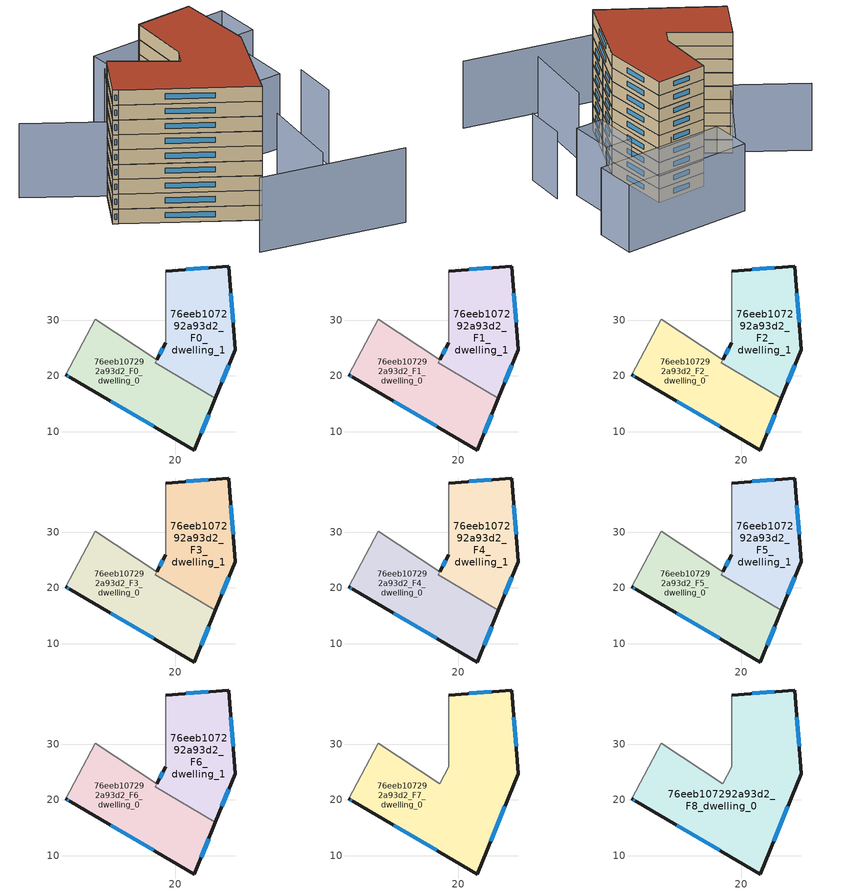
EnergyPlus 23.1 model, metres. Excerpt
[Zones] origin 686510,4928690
76eeb107292a93d2_F0_dwelling_0
 floor ground (EU_floor_Construction): 23.35,6.69 27.17,16 16.35,22.32 16.66,22.92 5.64,30.14 0.3,20.19 1.17,19.67 z0
 wall outside (EU_wall_Construction): 27.17,16 23.35,6.69 1.17,19.67 0.3,20.19 z0:3
 wall adiabatic (EU_wall_Construction): 0.3,20.19 5.64,30.14 16.66,22.92 z0:3
 wall to 76eeb107292a93d2_F0_dwelling_1 (EU_wall_Construction): 16.66,22.92 16.35,22.32 27.17,16 z0:3
 window (EU_Window_Construction): 25.93,12.97 24.59,9.71 / 16.14,10.91 8.39,15.44 / 0.89,19.84 0.59,20.02 z0.98:2.02
76eeb107292a93d2_F0_dwelling_1
 floor ground (EU_floor_Construction): 27.17,16 30.73,24.68 29.54,39.68 18.26,38.79 18.22,25.88 16.35,22.32 z0
 wall outside (EU_wall_Construction): 18.26,38.79 29.54,39.68 30.73,24.68 27.17,16 / 16.66,22.92 18.22,25.88 z0:3
 wall adiabatic (EU_wall_Construction): 18.22,25.88 18.26,38.79 z0:3
 window (EU_Window_Construction): 21.93,39.08 25.87,39.39 / 29.93,34.81 30.35,29.56 / 29.57,21.86 28.33,18.82 / 17.17,23.88 17.71,24.92 z0.98:2.02
76eeb107292a93d2_F1_dwelling_0
 floor to 76eeb107292a93d2_F0_dwelling_0 (EU_floor_Construction): 23.35,6.69 27.17,16 16.35,22.32 16.66,22.92 5.64,30.14 0.3,20.19 1.17,19.67 z3
 wall outside (EU_wall_Construction): 27.17,16 23.35,6.69 1.17,19.67 0.3,20.19 z3:6
 wall adiabatic (EU_wall_Construction): 0.3,20.19 5.64,30.14 16.66,22.92 z3:6
 wall to 76eeb107292a93d2_F1_dwelling_1 (EU_wall_Construction): 16.66,22.92 16.35,22.32 27.17,16 z3:6
 window (EU_Window_Construction): 25.93,12.97 24.59,9.71 / 16.14,10.91 8.39,15.44 / 0.89,19.84 0.59,20.02 z3.98:5.02
76eeb107292a93d2_F1_dwelling_1
 floor to 76eeb107292a93d2_F0_dwelling_1 (EU_floor_Construction): 27.17,16 30.73,24.68 29.54,39.68 18.26,38.79 18.22,25.88 16.35,22.32 z3
 wall outside (EU_wall_Construction): 18.26,38.79 29.54,39.68 30.73,24.68 27.17,16 / 16.66,22.92 18.22,25.88 z3:6
 wall adiabatic (EU_wall_Construction): 18.22,25.88 18.26,38.79 z3:6
 window (EU_Window_Construction): 21.93,39.08 25.87,39.39 / 29.93,34.81 30.35,29.56 / 29.57,21.86 28.33,18.82 / 17.17,23.88 17.71,24.92 z3.98:5.02
76eeb107292a93d2_F2_dwelling_0
 floor to 76eeb107292a93d2_F1_dwelling_0 (EU_floor_Construction): 23.35,6.69 27.17,16 16.35,22.32 16.66,22.92 5.64,30.14 0.3,20.19 1.17,19.67 z6
 wall outside (EU_wall_Construction): 27.17,16 23.35,6.69 1.17,19.67 0.3,20.19 z6:9
 wall adiabatic (EU_wall_Construction): 0.3,20.19 5.64,30.14 16.66,22.92 z6:9
 wall to 76eeb107292a93d2_F2_dwelling_1 (EU_wall_Construction): 16.66,22.92 16.35,22.32 27.17,16 z6:9
 window (EU_Window_Construction): 25.93,12.97 24.59,9.71 / 16.14,10.91 8.39,15.44 / 0.89,19.84 0.59,20.02 z6.98:8.02
76eeb107292a93d2_F2_dwelling_1
 floor to 76eeb107292a93d2_F1_dwelling_1 (EU_floor_Construction): 27.17,16 30.73,24.68 29.54,39.68 18.26,38.79 18.22,25.88 16.35,22.32 z6
 wall outside (EU_wall_Construction): 18.26,38.79 29.54,39.68 30.73,24.68 27.17,16 / 16.66,22.92 18.22,25.88 z6:9
 wall adiabatic (EU_wall_Construction): 18.22,25.88 18.26,38.79 z6:9
 window (EU_Window_Construction): 21.93,39.08 25.87,39.39 / 29.93,34.81 30.35,29.56 / 29.57,21.86 28.33,18.82 / 17.17,23.88 17.71,24.92 z6.98:8.02
76eeb107292a93d2_F3_dwelling_0
 floor to 76eeb107292a93d2_F2_dwelling_0 (EU_floor_Construction): 23.35,6.69 27.17,16 16.35,22.32 16.66,22.92 5.64,30.14 0.3,20.19 1.17,19.67 z9
 wall outside (EU_wall_Construction): 27.17,16 23.35,6.69 1.17,19.67 0.3,20.19 z9:12
 wall adiabatic (EU_wall_Construction): 0.3,20.19 5.64,30.14 16.66,22.92 z9:12
 wall to 76eeb107292a93d2_F3_dwelling_1 (EU_wall_Construction): 16.66,22.92 16.35,22.32 27.17,16 z9:12
 window (EU_Window_Construction): 25.93,12.97 24.59,9.71 / 16.14,10.91 8.39,15.44 / 0.89,19.84 0.59,20.02 z9.98:11.02
76eeb107292a93d2_F3_dwelling_1
 floor to 76eeb107292a93d2_F2_dwelling_1 (EU_floor_Construction): 27.17,16 30.73,24.68 29.54,39.68 18.26,38.79 18.22,25.88 16.35,22.32 z9
 wall outside (EU_wall_Construction): 18.26,38.79 29.54,39.68 30.73,24.68 27.17,16 / 16.66,22.92 18.22,25.88 z9:12
 wall adiabatic (EU_wall_Construction): 18.22,25.88 18.26,38.79 z9:12
 window (EU_Window_Construction): 21.93,39.08 25.87,39.39 / 29.93,34.81 30.35,29.56 / 29.57,21.86 28.33,18.82 / 17.17,23.88 17.71,24.92 z9.98:11.02
76eeb107292a93d2_F4_dwelling_0
 floor to 76eeb107292a93d2_F3_dwelling_0 (EU_floor_Construction): 23.35,6.69 27.17,16 16.35,22.32 16.66,22.92 5.64,30.14 0.3,20.19 1.17,19.67 z12
 wall outside (EU_wall_Construction): 27.17,16 23.35,6.69 1.17,19.67 0.3,20.19 z12:15
 wall adiabatic (EU_wall_Construction): 0.3,20.19 5.64,30.14 16.66,22.92 z12:15
 wall to 76eeb107292a93d2_F4_dwelling_1 (EU_wall_Construction): 16.66,22.92 16.35,22.32 27.17,16 z12:15
 window (EU_Window_Construction): 25.93,12.97 24.59,9.71 / 16.14,10.91 8.39,15.44 / 0.89,19.84 0.59,20.02 z12.98:14.02
76eeb107292a93d2_F4_dwelling_1
 floor to 76eeb107292a93d2_F3_dwelling_1 (EU_floor_Construction): 27.17,16 30.73,24.68 29.54,39.68 18.26,38.79 18.22,25.88 16.35,22.32 z12
 wall outside (EU_wall_Construction): 18.26,38.79 29.54,39.68 30.73,24.68 27.17,16 / 16.66,22.92 18.22,25.88 z12:15
 wall adiabatic (EU_wall_Construction): 18.22,25.88 18.26,38.79 z12:15
 window (EU_Window_Construction): 21.93,39.08 25.87,39.39 / 29.93,34.81 30.35,29.56 / 29.57,21.86 28.33,18.82 / 17.17,23.88 17.71,24.92 z12.98:14.02
76eeb107292a93d2_F5_dwelling_0
 floor to 76eeb107292a93d2_F4_dwelling_0 (EU_floor_Construction): 23.35,6.69 27.17,16 16.35,22.32 16.66,22.92 5.64,30.14 0.3,20.19 1.17,19.67 z15
 wall outside (EU_wall_Construction): 27.17,16 23.35,6.69 1.17,19.67 0.3,20.19 z15:18
 wall adiabatic (EU_wall_Construction): 0.3,20.19 5.64,30.14 16.66,22.92 z15:18
 wall to 76eeb107292a93d2_F5_dwelling_1 (EU_wall_Construction): 16.66,22.92 16.35,22.32 27.17,16 z15:18
 window (EU_Window_Construction): 25.93,12.97 24.59,9.71 / 16.14,10.91 8.39,15.44 / 0.89,19.84 0.59,20.02 z15.98:17.02
76eeb107292a93d2_F5_dwelling_1
 floor to 76eeb107292a93d2_F4_dwelling_1 (EU_floor_Construction): 27.17,16 30.73,24.68 29.54,39.68 18.26,38.79 18.22,25.88 16.35,22.32 z15
 wall outside (EU_wall_Construction): 18.26,38.79 29.54,39.68 30.73,24.68 27.17,16 / 16.66,22.92 18.22,25.88 z15:18
 wall adiabatic (EU_wall_Construction): 18.22,25.88 18.26,38.79 z15:18
 window (EU_Window_Construction): 21.93,39.08 25.87,39.39 / 29.93,34.81 30.35,29.56 / 29.57,21.86 28.33,18.82 / 17.17,23.88 17.71,24.92 z15.98:17.02
76eeb107292a93d2_F6_dwelling_0
 floor to 76eeb107292a93d2_F5_dwelling_0 (EU_floor_Construction): 23.35,6.69 27.17,16 16.35,22.32 16.66,22.92 5.64,30.14 0.3,20.19 1.17,19.67 z18
 wall outside (EU_wall_Construction): 27.17,16 23.35,6.69 1.17,19.67 0.3,20.19 z18:21
 wall adiabatic (EU_wall_Construction): 0.3,20.19 5.64,30.14 16.66,22.92 z18:21
 wall to 76eeb107292a93d2_F6_dwelling_1 (EU_wall_Construction): 16.66,22.92 16.35,22.32 27.17,16 z18:21
 window (EU_Window_Construction): 25.93,12.97 24.59,9.71 / 16.14,10.91 8.39,15.44 / 0.89,19.84 0.59,20.02 z18.98:20.02
76eeb107292a93d2_F6_dwelling_1
 floor to 76eeb107292a93d2_F5_dwelling_1 (EU_floor_Construction): 27.17,16 30.73,24.68 29.54,39.68 18.26,38.79 18.22,25.88 16.35,22.32 z18
 wall outside (EU_wall_Construction): 18.26,38.79 29.54,39.68 30.73,24.68 27.17,16 / 16.66,22.92 18.22,25.88 z18:21
 wall adiabatic (EU_wall_Construction): 18.22,25.88 18.26,38.79 z18:21
 window (EU_Window_Construction): 21.93,39.08 25.87,39.39 / 29.93,34.81 30.35,29.56 / 29.57,21.86 28.33,18.82 / 17.17,23.88 17.71,24.92 z18.98:20.02
76eeb107292a93d2_F7_dwelling_0
 floor to 76eeb107292a93d2_F6_dwelling_0 (EU_floor_Construction): 23.35,6.69 27.17,16 16.35,22.32 16.66,22.92 5.64,30.14 0.3,20.19 1.17,19.67 z21
 floor to 76eeb107292a93d2_F6_dwelling_1 (EU_floor_Construction): 27.17,16 30.73,24.68 29.54,39.68 18.26,38.79 18.22,25.88 16.35,22.32 z21
 wall outside (EU_wall_Construction): 18.26,38.79 29.54,39.68 30.73,24.68 23.35,6.69 1.17,19.67 0.3,20.19 z21:24
 wall adiabatic (EU_wall_Construction): 0.3,20.19 5.64,30.14 16.66,22.92 18.22,25.88 18.26,38.79 z21:24
 window (EU_Window_Construction): 28.33,18.83 25.75,12.54 / 16.14,10.91 8.39,15.44 / 0.89,19.84 0.59,20.02 / 21.93,39.08 25.87,39.39 / 29.93,34.81 30.35,29.56 z21.98:23.02
76eeb107292a93d2_F8_dwelling_0
 floor to 76eeb107292a93d2_F7_dwelling_0 (EU_floor_Construction): 23.35,6.69 30.73,24.68 29.54,39.68 18.26,38.79 18.22,25.88 16.66,22.92 5.64,30.14 0.3,20.19 1.17,19.67 z24
 wall outside (EU_wall_Construction): 18.26,38.79 29.54,39.68 30.73,24.68 23.35,6.69 1.17,19.67 0.3,20.19 z24:27
 wall adiabatic (EU_wall_Construction): 0.3,20.19 5.64,30.14 16.66,22.92 18.22,25.88 18.26,38.79 z24:27
 window (EU_Window_Construction): 28.33,18.83 25.75,12.54 / 16.14,10.91 8.39,15.44 / 0.89,19.84 0.59,20.02 / 21.93,39.08 25.87,39.39 / 29.93,34.81 30.35,29.56 z24.98:26.02
 roof outside (EU_roof_Construction): 29.54,39.68 30.73,24.68 23.35,6.69 1.17,19.67 0.3,20.19 5.64,30.14 16.66,22.92 18.22,25.88 18.26,38.79 z27
shading: 16.2,-3.27 44.3,-8.15 / 30.89,-1.53 32.59,15.61 / 16.87,47.82 0.3,20.19 / 29.69,44.51 16.66,22.92 / 16.66,22.92 -8.06,37.83 / 45.05,17.84 45.37,27.16 / 41.27,27.93 35.2,27.69 / 35.2,27.69 34.81,37.74 / 34.81,37.74 40.88,37.98 / 40.88,37.98 41.27,27.93 / 17.34,51.96 46.03,53.81 / 46.03,53.81 46.62,44.73 / 46.62,44.73 17.93,42.87 / 17.93,42.87 17.34,51.96 z0:15
[Building]
EU S2 Campaign: North Axis=0; Terrain=City; Solar Distribution=FullExterior
[Site:Location]
Bologna: Latitude=44.5; Longitude=11.25; Time Zone=1; Elevation=37
[SizingPeriod:WeatherFileDays]
AnnualSizingPeriod: Begin Month=1; Begin Day of Month=1; End Month=12; End Day of Month=31; Day of Week for Start Day=Monday; Use Weather File Daylight Saving Period=No; Use Weather File Rain and Snow Indicators=No
[MATERIAL]
EU_InternalMass_Material: Roughness=MediumRough; Thickness=0.1; Conductivity=1; Density=1800; Specific Heat=900; Thermal Absorptance=0.9; Solar Absorptance=0.7; Visible Absorptance=0.7
[MATERIAL:NOMASS] Roughness=MediumRough; Thermal Absorptance=0.9; Solar Absorptance=0.7; Visible Absorptance=0.7
Name | Thermal Resistance
EU_wall_NoMass | 0.905828
EU_roof_NoMass | 0.37593
EU_floor_NoMass | 0.67114
[WINDOWMATERIAL:SIMPLEGLAZINGSYSTEM]
EU_Window_SimpleGlazing: UFactor=4.52486; Solar Heat Gain Coefficient=0.85; Visible Transmittance=0.85
[CONSTRUCTION]
EU_wall_Construction: EU_wall_NoMass
EU_roof_Construction: EU_roof_NoMass
EU_floor_Construction: EU_floor_NoMass
EU_InternalMass_Construction: EU_InternalMass_Material
EU_Window_Construction: EU_Window_SimpleGlazing
[ZONE] Type=1; Multiplier=1; Ceiling Height=autocalculate; Floor Area=autocalculate; Part of Total Floor Area=Yes
Name | Volume
76eeb107292a93d2_F0_dwelling_0; 76eeb107292a93d2_F1_dwelling_0; 76eeb107292a93d2_F2_dwelling_0; 76eeb107292a93d2_F3_dwelling_0; 76eeb107292a93d2_F4_dwelling_0; 76eeb107292a93d2_F5_dwelling_0; 76eeb107292a93d2_F6_dwelling_0 | 822.227
76eeb107292a93d2_F7_dwelling_0; 76eeb107292a93d2_F8_dwelling_0 | 1564.93
76eeb107292a93d2_F0_dwelling_1; 76eeb107292a93d2_F1_dwelling_1; 76eeb107292a93d2_F2_dwelling_1; 76eeb107292a93d2_F3_dwelling_1; 76eeb107292a93d2_F4_dwelling_1; 76eeb107292a93d2_F5_dwelling_1; 76eeb107292a93d2_F6_dwelling_1 | 742.71
[INTERNALMASS] Construction=EU_InternalMass_Construction
Name | Zone or ZoneList | Surface Area
76eeb107292a93d2_F0_dwelling_0_EU_InternalMass | 76eeb107292a93d2_F0_dwelling_0 | 274.078
76eeb107292a93d2_F0_dwelling_1_EU_InternalMass | 76eeb107292a93d2_F0_dwelling_1 | 247.572
76eeb107292a93d2_F1_dwelling_0_EU_InternalMass | 76eeb107292a93d2_F1_dwelling_0 | 274.078
76eeb107292a93d2_F1_dwelling_1_EU_InternalMass | 76eeb107292a93d2_F1_dwelling_1 | 247.572
76eeb107292a93d2_F2_dwelling_0_EU_InternalMass | 76eeb107292a93d2_F2_dwelling_0 | 274.078
76eeb107292a93d2_F2_dwelling_1_EU_InternalMass | 76eeb107292a93d2_F2_dwelling_1 | 247.572
76eeb107292a93d2_F3_dwelling_0_EU_InternalMass | 76eeb107292a93d2_F3_dwelling_0 | 274.078
76eeb107292a93d2_F3_dwelling_1_EU_InternalMass | 76eeb107292a93d2_F3_dwelling_1 | 247.572
76eeb107292a93d2_F4_dwelling_0_EU_InternalMass | 76eeb107292a93d2_F4_dwelling_0 | 274.078
76eeb107292a93d2_F4_dwelling_1_EU_InternalMass | 76eeb107292a93d2_F4_dwelling_1 | 247.572
76eeb107292a93d2_F5_dwelling_0_EU_InternalMass | 76eeb107292a93d2_F5_dwelling_0 | 274.078
76eeb107292a93d2_F5_dwelling_1_EU_InternalMass | 76eeb107292a93d2_F5_dwelling_1 | 247.572
76eeb107292a93d2_F6_dwelling_0_EU_InternalMass | 76eeb107292a93d2_F6_dwelling_0 | 274.078
76eeb107292a93d2_F6_dwelling_1_EU_InternalMass | 76eeb107292a93d2_F6_dwelling_1 | 247.572
76eeb107292a93d2_F7_dwelling_0_EU_InternalMass | 76eeb107292a93d2_F7_dwelling_0 | 521.643
76eeb107292a93d2_F8_dwelling_0_EU_InternalMass | 76eeb107292a93d2_F8_dwelling_0 | 521.643
[OTHEREQUIPMENT] Fuel Type=Electricity; Design Level Calculation Method=Watts/Area; Power per Zone Floor Area=1; Fraction Latent=0; Fraction Radiant=0; Fraction Lost=0; Carbon Dioxide Generation Rate=0; EndUse Subcategory=EU_Step8_InternalGains
Name | Zone or ZoneList or Space or SpaceList | Schedule
EU_Step8_InternalGain_76eeb107292a93d2_F0_dwelling_0_f000 | 76eeb107292a93d2_F0_dwelling_0 | EU_Step8_GainSchedule_76eeb107292a93d2_F0_dwelling_0_f000
EU_Step8_InternalGain_76eeb107292a93d2_F0_dwelling_1_f000 | 76eeb107292a93d2_F0_dwelling_1 | EU_Step8_GainSchedule_76eeb107292a93d2_F0_dwelling_1_f000
EU_Step8_InternalGain_76eeb107292a93d2_F1_dwelling_0_f000 | 76eeb107292a93d2_F1_dwelling_0 | EU_Step8_GainSchedule_76eeb107292a93d2_F1_dwelling_0_f000
EU_Step8_InternalGain_76eeb107292a93d2_F1_dwelling_1_f000 | 76eeb107292a93d2_F1_dwelling_1 | EU_Step8_GainSchedule_76eeb107292a93d2_F1_dwelling_1_f000
EU_Step8_InternalGain_76eeb107292a93d2_F2_dwelling_0_f000 | 76eeb107292a93d2_F2_dwelling_0 | EU_Step8_GainSchedule_76eeb107292a93d2_F2_dwelling_0_f000
EU_Step8_InternalGain_76eeb107292a93d2_F2_dwelling_1_f000 | 76eeb107292a93d2_F2_dwelling_1 | EU_Step8_GainSchedule_76eeb107292a93d2_F2_dwelling_1_f000
EU_Step8_InternalGain_76eeb107292a93d2_F3_dwelling_0_f000 | 76eeb107292a93d2_F3_dwelling_0 | EU_Step8_GainSchedule_76eeb107292a93d2_F3_dwelling_0_f000
EU_Step8_InternalGain_76eeb107292a93d2_F3_dwelling_1_f000 | 76eeb107292a93d2_F3_dwelling_1 | EU_Step8_GainSchedule_76eeb107292a93d2_F3_dwelling_1_f000
EU_Step8_InternalGain_76eeb107292a93d2_F4_dwelling_0_f000 | 76eeb107292a93d2_F4_dwelling_0 | EU_Step8_GainSchedule_76eeb107292a93d2_F4_dwelling_0_f000
EU_Step8_InternalGain_76eeb107292a93d2_F4_dwelling_1_f000 | 76eeb107292a93d2_F4_dwelling_1 | EU_Step8_GainSchedule_76eeb107292a93d2_F4_dwelling_1_f000
EU_Step8_InternalGain_76eeb107292a93d2_F5_dwelling_0_f000 | 76eeb107292a93d2_F5_dwelling_0 | EU_Step8_GainSchedule_76eeb107292a93d2_F5_dwelling_0_f000
EU_Step8_InternalGain_76eeb107292a93d2_F5_dwelling_1_f000 | 76eeb107292a93d2_F5_dwelling_1 | EU_Step8_GainSchedule_76eeb107292a93d2_F5_dwelling_1_f000
EU_Step8_InternalGain_76eeb107292a93d2_F6_dwelling_0_f000 | 76eeb107292a93d2_F6_dwelling_0 | EU_Step8_GainSchedule_76eeb107292a93d2_F6_dwelling_0_f000
EU_Step8_InternalGain_76eeb107292a93d2_F6_dwelling_1_f000 | 76eeb107292a93d2_F6_dwelling_1 | EU_Step8_GainSchedule_76eeb107292a93d2_F6_dwelling_1_f000
EU_Step8_InternalGain_76eeb107292a93d2_F7_dwelling_0_f000 | 76eeb107292a93d2_F7_dwelling_0 | EU_Step8_GainSchedule_76eeb107292a93d2_F7_dwelling_0_f000
EU_Step8_InternalGain_76eeb107292a93d2_F8_dwelling_0_f000 | 76eeb107292a93d2_F8_dwelling_0 | EU_Step8_GainSchedule_76eeb107292a93d2_F8_dwelling_0_f000
[ZONEVENTILATION:DESIGNFLOWRATE] Schedule=EU_AlwaysOn; Design Flow Rate Calculation Method=AirChanges/Hour; Air Changes per Hour=0.73129; Ventilation Type=Natural; Fan Pressure Rise=0; Fan Total Efficiency=1; Constant Term Coefficient=1; Temperature Term Coefficient=0; Velocity Term Coefficient=0; Velocity Squared Term Coefficient=0; Minimum Indoor Temperature=-100; Maximum Indoor Temperature=100; Delta Temperature=-100; Minimum Outdoor Temperature=-100; Maximum Outdoor Temperature=100; Maximum Wind Speed=40
Name | Zone or ZoneList or Space or SpaceList
EU_ConstantAir_76eeb107292a93d2_F0_dwelling_0 | 76eeb107292a93d2_F0_dwelling_0
EU_ConstantAir_76eeb107292a93d2_F0_dwelling_1 | 76eeb107292a93d2_F0_dwelling_1
EU_ConstantAir_76eeb107292a93d2_F1_dwelling_0 | 76eeb107292a93d2_F1_dwelling_0
EU_ConstantAir_76eeb107292a93d2_F1_dwelling_1 | 76eeb107292a93d2_F1_dwelling_1
EU_ConstantAir_76eeb107292a93d2_F2_dwelling_0 | 76eeb107292a93d2_F2_dwelling_0
EU_ConstantAir_76eeb107292a93d2_F2_dwelling_1 | 76eeb107292a93d2_F2_dwelling_1
EU_ConstantAir_76eeb107292a93d2_F3_dwelling_0 | 76eeb107292a93d2_F3_dwelling_0
EU_ConstantAir_76eeb107292a93d2_F3_dwelling_1 | 76eeb107292a93d2_F3_dwelling_1
EU_ConstantAir_76eeb107292a93d2_F4_dwelling_0 | 76eeb107292a93d2_F4_dwelling_0
EU_ConstantAir_76eeb107292a93d2_F4_dwelling_1 | 76eeb107292a93d2_F4_dwelling_1
EU_ConstantAir_76eeb107292a93d2_F5_dwelling_0 | 76eeb107292a93d2_F5_dwelling_0
EU_ConstantAir_76eeb107292a93d2_F5_dwelling_1 | 76eeb107292a93d2_F5_dwelling_1
EU_ConstantAir_76eeb107292a93d2_F6_dwelling_0 | 76eeb107292a93d2_F6_dwelling_0
EU_ConstantAir_76eeb107292a93d2_F6_dwelling_1 | 76eeb107292a93d2_F6_dwelling_1
EU_ConstantAir_76eeb107292a93d2_F7_dwelling_0 | 76eeb107292a93d2_F7_dwelling_0
EU_ConstantAir_76eeb107292a93d2_F8_dwelling_0 | 76eeb107292a93d2_F8_dwelling_0
[HVACTEMPLATE:THERMOSTAT] Constant Heating Setpoint=20; Constant Cooling Setpoint=50
EU_HeatOnly_76eeb107292a93d2_F0_dwelling_0; EU_HeatOnly_76eeb107292a93d2_F0_dwelling_1; EU_HeatOnly_76eeb107292a93d2_F1_dwelling_0; EU_HeatOnly_76eeb107292a93d2_F1_dwelling_1; EU_HeatOnly_76eeb107292a93d2_F2_dwelling_0; EU_HeatOnly_76eeb107292a93d2_F2_dwelling_1; EU_HeatOnly_76eeb107292a93d2_F3_dwelling_0; EU_HeatOnly_76eeb107292a93d2_F3_dwelling_1; EU_HeatOnly_76eeb107292a93d2_F4_dwelling_0; EU_HeatOnly_76eeb107292a93d2_F4_dwelling_1; EU_HeatOnly_76eeb107292a93d2_F5_dwelling_0; EU_HeatOnly_76eeb107292a93d2_F5_dwelling_1; EU_HeatOnly_76eeb107292a93d2_F6_dwelling_0; EU_HeatOnly_76eeb107292a93d2_F6_dwelling_1; EU_HeatOnly_76eeb107292a93d2_F7_dwelling_0; EU_HeatOnly_76eeb107292a93d2_F8_dwelling_0
[HVACTEMPLATE:ZONE:IDEALLOADSAIRSYSTEM] System Availability Schedule=EU_AlwaysOn; Maximum Heating Supply Air Temperature=50; Minimum Cooling Supply Air Temperature=13; Maximum Heating Supply Air Humidity Ratio=0.0156; Minimum Cooling Supply Air Humidity Ratio=0.0077; Heating Limit=NoLimit; Cooling Limit=NoLimit; Heating Availability Schedule=EU_AlwaysOn; Cooling Availability Schedule=EU_CoolingOff; Dehumidification Control Type=ConstantSensibleHeatRatio; Cooling Sensible Heat Ratio=0.7; Dehumidification Setpoint=60; Humidification Control Type=None; Humidification Setpoint=30; Outdoor Air Method=None; Outdoor Air Flow Rate per Person=0.00944; Outdoor Air Flow Rate per Zone Floor Area=0; Outdoor Air Flow Rate per Zone=0; Demand Controlled Ventilation Type=None; Outdoor Air Economizer Type=NoEconomizer; Heat Recovery Type=None; Sensible Heat Recovery Effectiveness=0.7; Latent Heat Recovery Effectiveness=0.65
Name | Template Thermostat
76eeb107292a93d2_F0_dwelling_0 | EU_HeatOnly_76eeb107292a93d2_F0_dwelling_0
76eeb107292a93d2_F0_dwelling_1 | EU_HeatOnly_76eeb107292a93d2_F0_dwelling_1
76eeb107292a93d2_F1_dwelling_0 | EU_HeatOnly_76eeb107292a93d2_F1_dwelling_0
76eeb107292a93d2_F1_dwelling_1 | EU_HeatOnly_76eeb107292a93d2_F1_dwelling_1
76eeb107292a93d2_F2_dwelling_0 | EU_HeatOnly_76eeb107292a93d2_F2_dwelling_0
76eeb107292a93d2_F2_dwelling_1 | EU_HeatOnly_76eeb107292a93d2_F2_dwelling_1
76eeb107292a93d2_F3_dwelling_0 | EU_HeatOnly_76eeb107292a93d2_F3_dwelling_0
76eeb107292a93d2_F3_dwelling_1 | EU_HeatOnly_76eeb107292a93d2_F3_dwelling_1
76eeb107292a93d2_F4_dwelling_0 | EU_HeatOnly_76eeb107292a93d2_F4_dwelling_0
76eeb107292a93d2_F4_dwelling_1 | EU_HeatOnly_76eeb107292a93d2_F4_dwelling_1
76eeb107292a93d2_F5_dwelling_0 | EU_HeatOnly_76eeb107292a93d2_F5_dwelling_0
76eeb107292a93d2_F5_dwelling_1 | EU_HeatOnly_76eeb107292a93d2_F5_dwelling_1
76eeb107292a93d2_F6_dwelling_0 | EU_HeatOnly_76eeb107292a93d2_F6_dwelling_0
76eeb107292a93d2_F6_dwelling_1 | EU_HeatOnly_76eeb107292a93d2_F6_dwelling_1
76eeb107292a93d2_F7_dwelling_0 | EU_HeatOnly_76eeb107292a93d2_F7_dwelling_0
76eeb107292a93d2_F8_dwelling_0 | EU_HeatOnly_76eeb107292a93d2_F8_dwelling_0
[SIZING:ZONE] Zone Cooling Design Supply Air Temperature Input Method=SupplyAirTemperature; Zone Cooling Design Supply Air Temperature=13; Zone Heating Design Supply Air Temperature Input Method=SupplyAirTemperature; Zone Heating Design Supply Air Temperature=50; Zone Cooling Design Supply Air Humidity Ratio=0.008; Zone Heating Design Supply Air Humidity Ratio=0.008; Cooling Design Air Flow Method=DesignDay; Cooling Design Air Flow Rate=0; Cooling Minimum Air Flow per Zone Floor Area=0.000762; Cooling Minimum Air Flow=0; Cooling Minimum Air Flow Fraction=0.2; Heating Design Air Flow Method=DesignDay; Heating Design Air Flow Rate=0; Heating Maximum Air Flow per Zone Floor Area=0.002032; Heating Maximum Air Flow=0.141576; Heating Maximum Air Flow Fraction=0.3; Account for Dedicated Outdoor Air System=No; Dedicated Outdoor Air System Control Strategy=NeutralSupplyAir; Dedicated Outdoor Air Low Setpoint Temperature for Design=autosize; Dedicated Outdoor Air High Setpoint Temperature for Design=autosize; Zone Load Sizing Method=Sensible Load Only No Latent Load; Zone Latent Cooling Design Supply Air Humidity Ratio Input Method=HumidityRatioDifference; Zone Cooling Design Supply Air Humidity Ratio Difference=0.005; Zone Latent Heating Design Supply Air Humidity Ratio Input Method=HumidityRatioDifference; Zone Humidification Design Supply Air Humidity Ratio Difference=0.005
76eeb107292a93d2_F0_dwelling_0; 76eeb107292a93d2_F0_dwelling_1; 76eeb107292a93d2_F1_dwelling_0; 76eeb107292a93d2_F1_dwelling_1; 76eeb107292a93d2_F2_dwelling_0; 76eeb107292a93d2_F2_dwelling_1; 76eeb107292a93d2_F3_dwelling_0; 76eeb107292a93d2_F3_dwelling_1; 76eeb107292a93d2_F4_dwelling_0; 76eeb107292a93d2_F4_dwelling_1; 76eeb107292a93d2_F5_dwelling_0; 76eeb107292a93d2_F5_dwelling_1; 76eeb107292a93d2_F6_dwelling_0; 76eeb107292a93d2_F6_dwelling_1; 76eeb107292a93d2_F7_dwelling_0; 76eeb107292a93d2_F8_dwelling_0
[SCHEDULE:CONSTANT]
Name | Hourly Value
EU_AlwaysOn | 1
EU_CoolingOff | 0
[SCHEDULE:FILE] Column Number=1; Rows to Skip at Top=0; Number of Hours of Data=8760; Column Separator=Comma; Interpolate to Timestep=No; Minutes per Item=60; Adjust Schedule for Daylight Savings=Yes
Name | File
EU_Step8_GainSchedule_76eeb107292a93d2_F0_dwelling_0_f000 | ../../schedules/76eeb107292a93d2/76eeb107292a93d2_F0_dwelling_0_f000_gain.csv
EU_Step8_GainSchedule_76eeb107292a93d2_F0_dwelling_1_f000 | ../../schedules/76eeb107292a93d2/76eeb107292a93d2_F0_dwelling_1_f000_gain.csv
EU_Step8_GainSchedule_76eeb107292a93d2_F1_dwelling_0_f000 | ../../schedules/76eeb107292a93d2/76eeb107292a93d2_F1_dwelling_0_f000_gain.csv
EU_Step8_GainSchedule_76eeb107292a93d2_F1_dwelling_1_f000 | ../../schedules/76eeb107292a93d2/76eeb107292a93d2_F1_dwelling_1_f000_gain.csv
EU_Step8_GainSchedule_76eeb107292a93d2_F2_dwelling_0_f000 | ../../schedules/76eeb107292a93d2/76eeb107292a93d2_F2_dwelling_0_f000_gain.csv
EU_Step8_GainSchedule_76eeb107292a93d2_F2_dwelling_1_f000 | ../../schedules/76eeb107292a93d2/76eeb107292a93d2_F2_dwelling_1_f000_gain.csv
EU_Step8_GainSchedule_76eeb107292a93d2_F3_dwelling_0_f000 | ../../schedules/76eeb107292a93d2/76eeb107292a93d2_F3_dwelling_0_f000_gain.csv
EU_Step8_GainSchedule_76eeb107292a93d2_F3_dwelling_1_f000 | ../../schedules/76eeb107292a93d2/76eeb107292a93d2_F3_dwelling_1_f000_gain.csv
EU_Step8_GainSchedule_76eeb107292a93d2_F4_dwelling_0_f000 | ../../schedules/76eeb107292a93d2/76eeb107292a93d2_F4_dwelling_0_f000_gain.csv
EU_Step8_GainSchedule_76eeb107292a93d2_F4_dwelling_1_f000 | ../../schedules/76eeb107292a93d2/76eeb107292a93d2_F4_dwelling_1_f000_gain.csv
EU_Step8_GainSchedule_76eeb107292a93d2_F5_dwelling_0_f000 | ../../schedules/76eeb107292a93d2/76eeb107292a93d2_F5_dwelling_0_f000_gain.csv
EU_Step8_GainSchedule_76eeb107292a93d2_F5_dwelling_1_f000 | ../../schedules/76eeb107292a93d2/76eeb107292a93d2_F5_dwelling_1_f000_gain.csv
EU_Step8_GainSchedule_76eeb107292a93d2_F6_dwelling_0_f000 | ../../schedules/76eeb107292a93d2/76eeb107292a93d2_F6_dwelling_0_f000_gain.csv
EU_Step8_GainSchedule_76eeb107292a93d2_F6_dwelling_1_f000 | ../../schedules/76eeb107292a93d2/76eeb107292a93d2_F6_dwelling_1_f000_gain.csv
EU_Step8_GainSchedule_76eeb107292a93d2_F7_dwelling_0_f000 | ../../schedules/76eeb107292a93d2/76eeb107292a93d2_F7_dwelling_0_f000_gain.csv
EU_Step8_GainSchedule_76eeb107292a93d2_F8_dwelling_0_f000 | ../../schedules/76eeb107292a93d2/76eeb107292a93d2_F8_dwelling_0_f000_gain.csv
